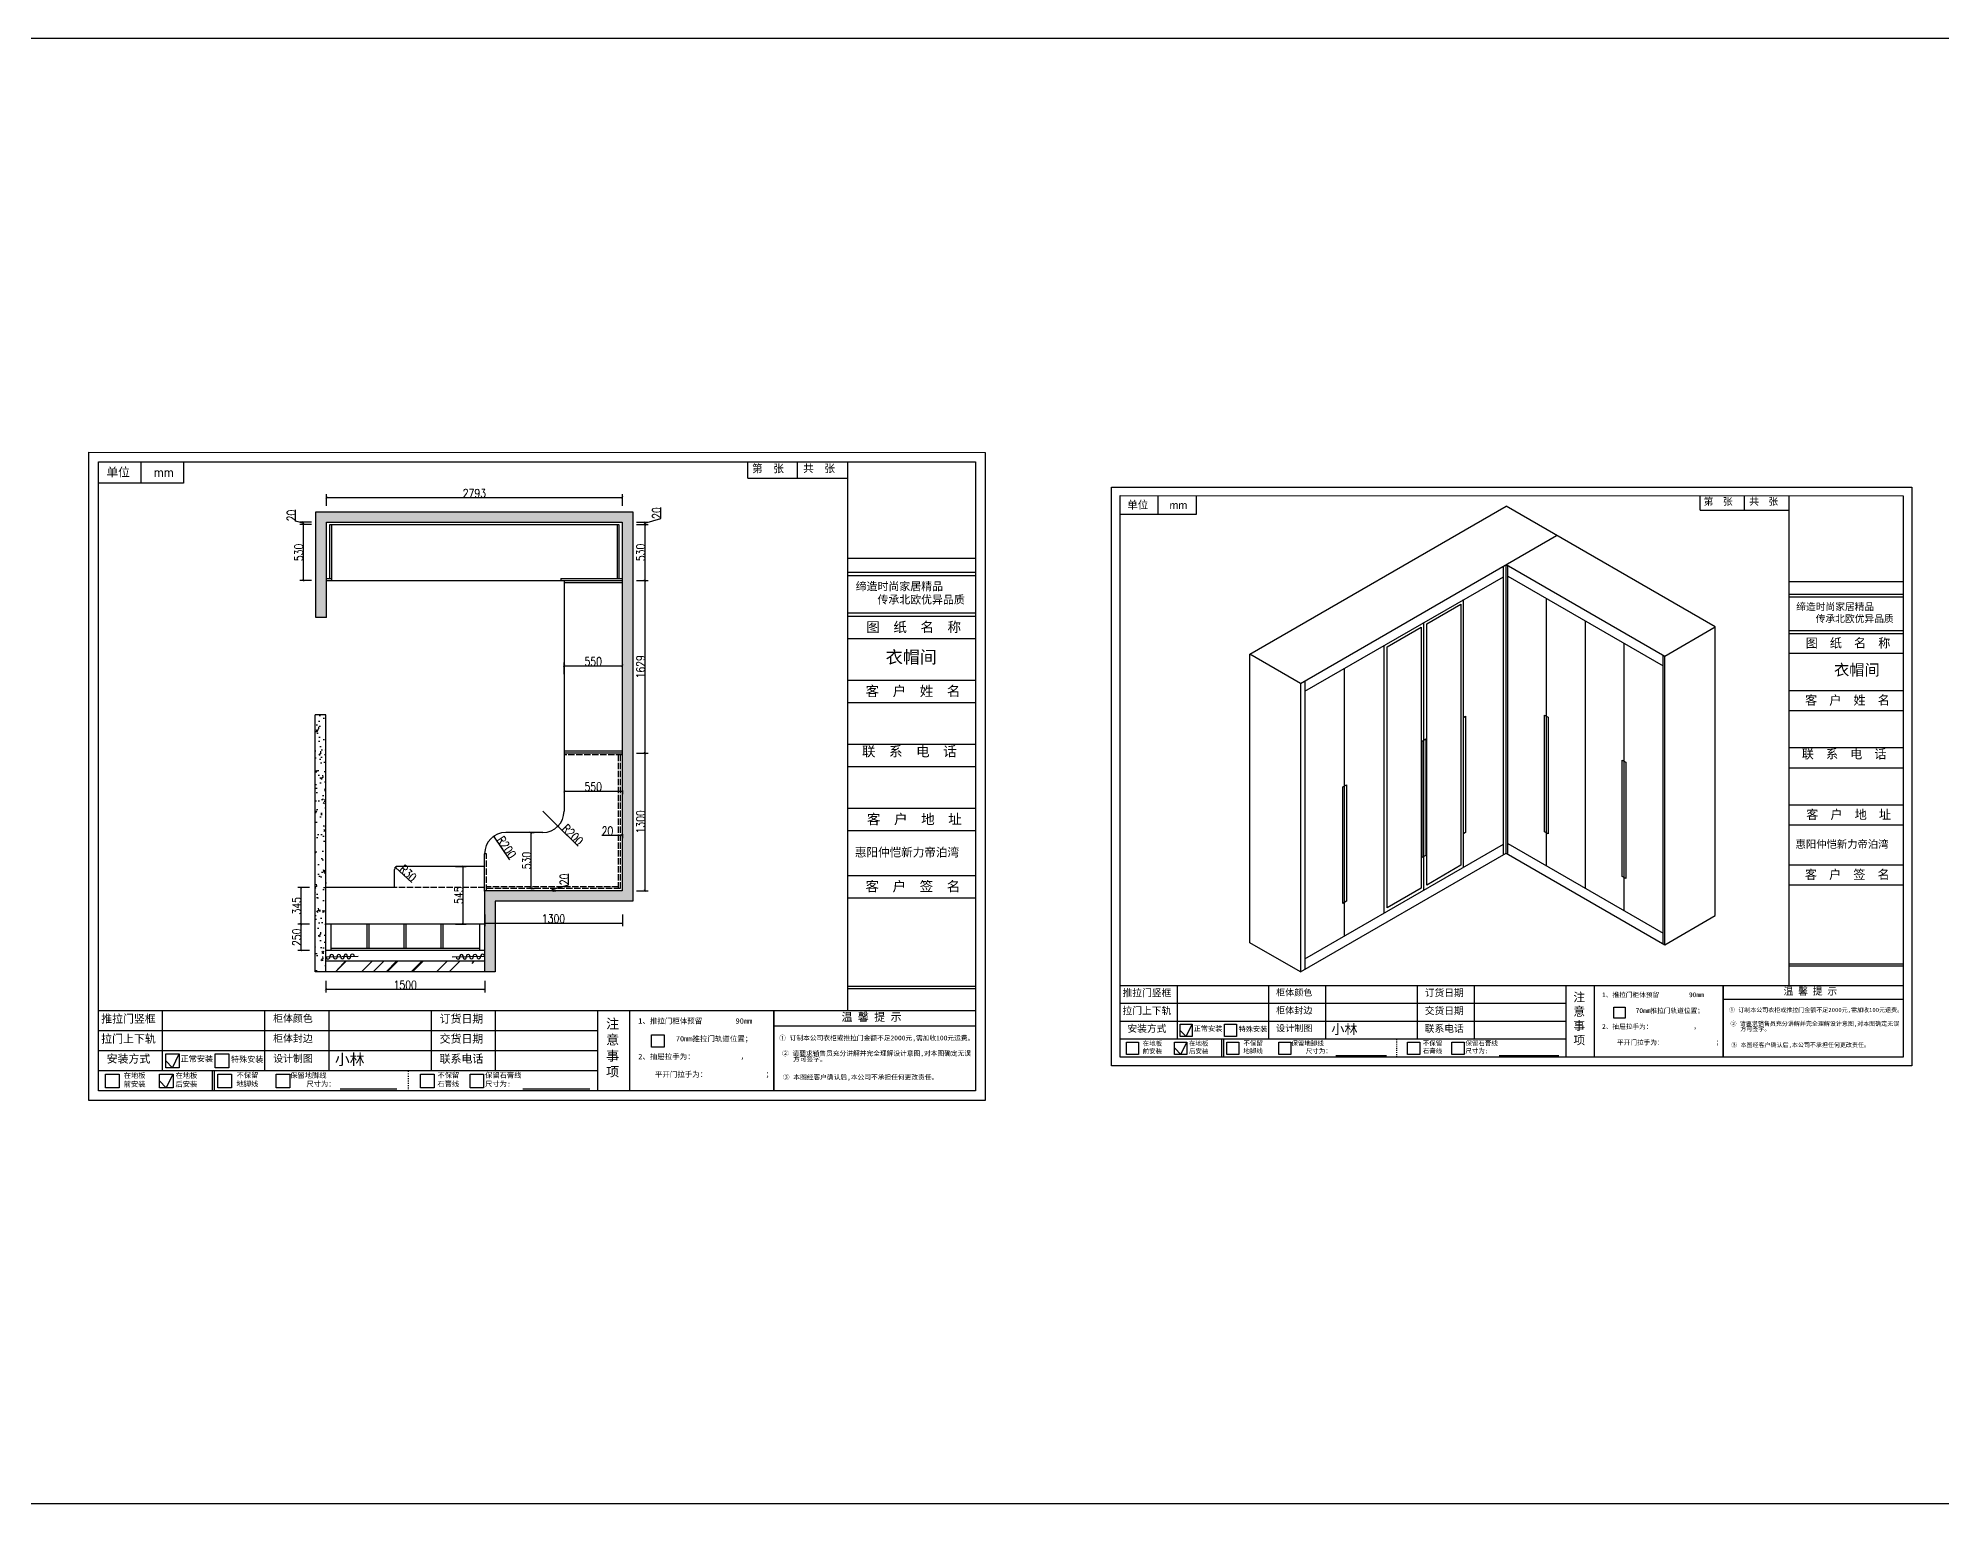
# Model space of a CAD drawing. Header units: millimetres. Extents: x 3255186 to 3429179, y -984851 to -941485.
# Drawn here: x 3310363 to 3328340, y -984851 to -971010 of the extents above; entities that cross this region are included whole.
import ezdxf

# ---------------------------------------------------------------- set-up
doc = ezdxf.new("R2010")
doc.units = ezdxf.units.MM
doc.header["$PDMODE"] = 35
doc.linetypes.add('ACAD_ISO02W100', pattern=[15, 12, -3])
doc.linetypes.add('ACAD_ISO03W100', pattern=[30, 12, -18])
doc.layers.add('jiaju', color=4, linetype='Continuous')
doc.layers.add('家私', color=5, linetype='Continuous')
doc.layers.add('块', color=7, linetype='Continuous', lineweight=30)
doc.styles.add('DIM_FONT', font='SIMPLEX.shx', dxfattribs={"width": 0.8})
doc.styles.add('ROMANS', font='romans')
doc.styles.get("Standard").update_dxf_attribs({"font": 'acaderef.shx', "bigfont": 'bigfont.shx'})
doc.styles.add('新宋体', font='', dxfattribs={"height": 80})
doc.styles.add('标注用字体', font='', dxfattribs={"height": 70})
doc.styles.get('新宋体').set_extended_font_data('NSimSun')
doc.styles.get('标注用字体').set_extended_font_data('FangSong_GB2312')
doc.dimstyles.new('ISO-25', dxfattribs={"dimtxt": 80, "dimasz": 20, "dimexe": 30, "dimexo": 80, "dimtad": 1, "dimdec": 0, "dimtxsty": 'DIM_FONT', "dimblk": 'ARCHTICK', "dimcen": 2.5, "dimadec": 0, "dimazin": 0, "dimtfac": 1, "dimtdec": 0, "dimtmove": 1, "dimatfit": 3, "dimfxl": 80, "dimfxlon": 1, "dimarcsym": 0})
pattern_1 = [(95, (50589.37, -63711.18), (140.0946503, 117.5533794), [19.05, -209.55]), (40, (50589.37, -63711.18), (-160.017889, 110.177007), [15.24, -167.64]), (145.451, (50601.04, -63701.38), (-19.922158, 227.730237), [16.19, -178.09]), (91.1842, (50553.45, -63675.26), (221.410243, 161.953413), [28.575, -314.325]), (141.6356, (50571.9, -63661.76), (-7.086144, 342.826432), [24.285, -267.135]), (36.184, (50553.45, -63675.26), (-7.085572, 342.826385), [22.86, -251.46]), (66, (50580.39, -63666.28), (179.520551, 34.895268), [19.05, -209.55]), (11, (50580.39, -63666.28), (-86.539927, 173.941193), [15.24, -167.64]), (116.4514, (50595.35, -63663.37), (92.98004, 208.836456), [16.19, -178.09]), (82.5, (50589.367, -63711.18), (-57.6054691, 61.9734137), [0, -165.608, 0, -170.18, 0, -168.275]), (52.5, (50589.37, -63711.18), (-23.5897273, 118.0870003), [0, -97.028, 0, -161.798, 0, -64.135]), (12.5, (50549.315, -63751.23), (99.927863, 91.8261956), [0, -63.5, 0, -198.12, 0, -262.89]), (2.5, (50531.35, -63769.19), (86.7639044, 122.722393), [0, -82.55, 0, -131.572, 0, -186.69])]

# ---------------------------------------------------------------- blocks, each defined once
blk = doc.blocks.new('_ArchTick')
at = {"color": 0, "linetype": 'ByBlock', "const_width": 0.15}
blk.add_lwpolyline([(-0.5, -0.5), (0.5, 0.5)], dxfattribs=at)
blk = doc.blocks.new('*D510')
at = {"color": 0, "lineweight": -2, "ltscale": 5}
for p, q in [((3312794, -975571), (3312794, -975466)), ((3312865, -975592), (3312794, -975571)), ((3312945, -975582), (3312835, -975582)), ((3312865, -975582), (3312865, -975602)), ((3312945, -975602), (3312835, -975602))]:
    blk.add_line(p, q, dxfattribs=at)
at = {"layer": 'Defpoints', "color": 0, "ltscale": 5}
for p in [(3313087, -975582), (3312865, -975602), (3313119, -975602)]:
    blk.add_point(p, dxfattribs=at)
at = {"color": 0, "lineweight": -2, "ltscale": 5, "xscale": 20, "yscale": 20, "zscale": 20}
for p, rotation in [((3312865, -975582), 90), ((3312865, -975602), 270)]:
    blk.add_blockref('_ArchTick', p, dxfattribs=dict(at, rotation=rotation))
at = {"color": 0, "ltscale": 5, "insert": (3312753, -975519), "char_height": 80, "attachment_point": 5, "rotation": 90, "style": 'DIM_FONT'}
blk.add_mtext('20', dxfattribs=at)
blk = doc.blocks.new('*D511')
at = {"color": 0, "lineweight": -2, "ltscale": 5}
for p, q in [((3312945, -975602), (3312835, -975602)), ((3312865, -975602), (3312865, -976132)), ((3312945, -976132), (3312835, -976132))]:
    blk.add_line(p, q, dxfattribs=at)
at = {"layer": 'Defpoints', "color": 0, "ltscale": 5}
for p in [(3313119, -975602), (3312865, -976132), (3313137, -976132)]:
    blk.add_point(p, dxfattribs=at)
at = {"color": 0, "lineweight": -2, "ltscale": 5, "xscale": 20, "yscale": 20, "zscale": 20}
for p, rotation in [((3312865, -975602), 90), ((3312865, -976132), 270)]:
    blk.add_blockref('_ArchTick', p, dxfattribs=dict(at, rotation=rotation))
at = {"color": 0, "ltscale": 5, "insert": (3312824, -975867), "char_height": 80, "attachment_point": 5, "rotation": 90, "style": 'DIM_FONT'}
blk.add_mtext('530', dxfattribs=at)
blk = doc.blocks.new('*D512')
at = {"color": 0, "lineweight": -2, "ltscale": 5}
for p, q in [((3313087, -975428), (3313087, -975318)), ((3313087, -975348), (3315880, -975348)), ((3315880, -975428), (3315880, -975318))]:
    blk.add_line(p, q, dxfattribs=at)
at = {"layer": 'Defpoints', "color": 0, "ltscale": 5}
for p in [(3315880, -975348), (3313087, -975582), (3315880, -975582)]:
    blk.add_point(p, dxfattribs=at)
at = {"color": 0, "lineweight": -2, "ltscale": 5, "xscale": 20, "yscale": 20, "zscale": 20, "rotation": 180}
blk.add_blockref('_ArchTick', (3313087, -975348), dxfattribs=at)
at = {"color": 0, "lineweight": -2, "ltscale": 5, "xscale": 20, "yscale": 20, "zscale": 20}
blk.add_blockref('_ArchTick', (3315880, -975348), dxfattribs=at)
at = {"color": 0, "ltscale": 5, "insert": (3314483, -975308), "char_height": 80, "attachment_point": 5, "style": 'DIM_FONT'}
blk.add_mtext('2793', dxfattribs=at)
blk = doc.blocks.new('*D513')
at = {"color": 0, "lineweight": -2, "ltscale": 5}
for p, q in [((3316013, -975582), (3316123, -975582)), ((3316093, -975592), (3316244, -975547)), ((3316093, -975582), (3316093, -975602)), ((3316244, -975547), (3316244, -975442)), ((3316013, -975602), (3316123, -975602))]:
    blk.add_line(p, q, dxfattribs=at)
at = {"layer": 'Defpoints', "color": 0, "ltscale": 5}
for p in [(3315880, -975582), (3315848, -975602), (3316093, -975602)]:
    blk.add_point(p, dxfattribs=at)
at = {"color": 0, "lineweight": -2, "ltscale": 5, "xscale": 20, "yscale": 20, "zscale": 20}
for p, rotation in [((3316093, -975582), 90), ((3316093, -975602), 270)]:
    blk.add_blockref('_ArchTick', p, dxfattribs=dict(at, rotation=rotation))
at = {"color": 0, "ltscale": 5, "insert": (3316203, -975495), "char_height": 80, "attachment_point": 5, "rotation": 90, "style": 'DIM_FONT'}
blk.add_mtext('20', dxfattribs=at)
blk = doc.blocks.new('*D514')
at = {"color": 0, "lineweight": -2, "ltscale": 5}
for p, q in [((3316013, -975602), (3316123, -975602)), ((3316093, -975602), (3316093, -976132)), ((3316013, -976132), (3316123, -976132))]:
    blk.add_line(p, q, dxfattribs=at)
at = {"layer": 'Defpoints', "color": 0, "ltscale": 5}
for p in [(3315848, -975602), (3315880, -976132), (3316093, -976132)]:
    blk.add_point(p, dxfattribs=at)
at = {"color": 0, "lineweight": -2, "ltscale": 5, "xscale": 20, "yscale": 20, "zscale": 20}
for p, rotation in [((3316093, -975602), 90), ((3316093, -976132), 270)]:
    blk.add_blockref('_ArchTick', p, dxfattribs=dict(at, rotation=rotation))
at = {"color": 0, "ltscale": 5, "insert": (3316052, -975867), "char_height": 80, "attachment_point": 5, "rotation": 90, "style": 'DIM_FONT'}
blk.add_mtext('530', dxfattribs=at)
blk = doc.blocks.new('*D515')
at = {"color": 0, "lineweight": -2, "ltscale": 5}
for p, q in [((3316013, -976132), (3316123, -976132)), ((3316093, -976132), (3316093, -977761)), ((3316013, -977761), (3316123, -977761))]:
    blk.add_line(p, q, dxfattribs=at)
at = {"layer": 'Defpoints', "color": 0, "ltscale": 5}
for p in [(3315880, -976132), (3315880, -977761), (3316093, -977761)]:
    blk.add_point(p, dxfattribs=at)
at = {"color": 0, "lineweight": -2, "ltscale": 5, "xscale": 20, "yscale": 20, "zscale": 20}
for p, rotation in [((3316093, -976132), 90), ((3316093, -977761), 270)]:
    blk.add_blockref('_ArchTick', p, dxfattribs=dict(at, rotation=rotation))
at = {"color": 0, "ltscale": 5, "insert": (3316052, -976947), "char_height": 80, "attachment_point": 5, "rotation": 90, "style": 'DIM_FONT'}
blk.add_mtext('1629', dxfattribs=at)
blk = doc.blocks.new('*D516')
at = {"color": 0, "lineweight": -2, "ltscale": 5}
for p, q in [((3316013, -977761), (3316123, -977761)), ((3316093, -977761), (3316093, -979061)), ((3316013, -979061), (3316123, -979061))]:
    blk.add_line(p, q, dxfattribs=at)
at = {"layer": 'Defpoints', "color": 0, "ltscale": 5}
for p in [(3315880, -977761), (3315880, -979061), (3316093, -979061)]:
    blk.add_point(p, dxfattribs=at)
at = {"color": 0, "lineweight": -2, "ltscale": 5, "xscale": 20, "yscale": 20, "zscale": 20}
for p, rotation in [((3316093, -977761), 90), ((3316093, -979061), 270)]:
    blk.add_blockref('_ArchTick', p, dxfattribs=dict(at, rotation=rotation))
at = {"color": 0, "ltscale": 5, "insert": (3316052, -978411), "char_height": 80, "attachment_point": 5, "rotation": 90, "style": 'DIM_FONT'}
blk.add_mtext('1300', dxfattribs=at)
blk = doc.blocks.new('*D517')
at = {"color": 0, "lineweight": -2, "ltscale": 5}
for p in [(3315130, -978311), (3315464, -978641)]:
    blk.add_line(p, (3315272, -978452), dxfattribs=at)
at = {"layer": 'Defpoints', "color": 0, "ltscale": 5}
for p in [(3315130, -978311), (3315272, -978452)]:
    blk.add_point(p, dxfattribs=at)
at = {"color": 0, "lineweight": -2, "ltscale": 5, "xscale": 20, "yscale": 20, "zscale": 20, "rotation": 135.3667224099959}
blk.add_blockref('_ArchTick', (3315272, -978452), dxfattribs=at)
at = {"color": 0, "ltscale": 5, "insert": (3315411, -978532), "char_height": 80, "attachment_point": 5, "rotation": 315.3667, "style": 'DIM_FONT'}
blk.add_mtext('R200', dxfattribs=at)
blk = doc.blocks.new('*D518')
at = {"color": 0, "lineweight": -2, "ltscale": 5}
blk.add_line((3314819, -978769), (3314666, -978547), dxfattribs=at)
at = {"layer": 'Defpoints', "color": 0, "ltscale": 5}
for p in [(3314666, -978547), (3314780, -978711)]:
    blk.add_point(p, dxfattribs=at)
at = {"color": 0, "lineweight": -2, "ltscale": 5, "xscale": 20, "yscale": 20, "zscale": 20, "rotation": 124.6826262678795}
blk.add_blockref('_ArchTick', (3314666, -978547), dxfattribs=at)
at = {"color": 0, "ltscale": 5, "insert": (3314787, -978651), "char_height": 80, "attachment_point": 5, "rotation": 304.6826, "style": 'DIM_FONT'}
blk.add_mtext('R200', dxfattribs=at)
blk = doc.blocks.new('*D519')
at = {"color": 0, "lineweight": -2, "ltscale": 5}
for p, q in [((3315330, -977017), (3315330, -976907)), ((3315330, -976937), (3315880, -976937)), ((3315880, -977017), (3315880, -976907))]:
    blk.add_line(p, q, dxfattribs=at)
at = {"layer": 'Defpoints', "color": 0, "ltscale": 5}
for p in [(3315880, -976937), (3315330, -977743), (3315880, -977743)]:
    blk.add_point(p, dxfattribs=at)
at = {"color": 0, "lineweight": -2, "ltscale": 5, "xscale": 20, "yscale": 20, "zscale": 20, "rotation": 180}
blk.add_blockref('_ArchTick', (3315330, -976937), dxfattribs=at)
at = {"color": 0, "lineweight": -2, "ltscale": 5, "xscale": 20, "yscale": 20, "zscale": 20}
blk.add_blockref('_ArchTick', (3315880, -976937), dxfattribs=at)
at = {"color": 0, "ltscale": 5, "insert": (3315605, -976897), "char_height": 80, "attachment_point": 5, "style": 'DIM_FONT'}
blk.add_mtext('550', dxfattribs=at)
blk = doc.blocks.new('*D520')
at = {"color": 0, "lineweight": -2, "ltscale": 5}
for p, q in [((3315687, -978536), (3315860, -978536)), ((3315860, -978536), (3315860, -978566)), ((3315880, -978536), (3315860, -978536)), ((3315880, -978536), (3315880, -978566))]:
    blk.add_line(p, q, dxfattribs=at)
at = {"layer": 'Defpoints', "color": 0, "ltscale": 5}
for p in [(3315860, -978497), (3315860, -978536), (3315880, -978489)]:
    blk.add_point(p, dxfattribs=at)
at = {"color": 0, "lineweight": -2, "ltscale": 5, "xscale": 20, "yscale": 20, "zscale": 20, "rotation": 180}
blk.add_blockref('_ArchTick', (3315860, -978536), dxfattribs=at)
at = {"color": 0, "lineweight": -2, "ltscale": 5, "xscale": 20, "yscale": 20, "zscale": 20}
blk.add_blockref('_ArchTick', (3315880, -978536), dxfattribs=at)
at = {"color": 0, "ltscale": 5, "insert": (3315739, -978496), "char_height": 80, "attachment_point": 5, "style": 'DIM_FONT'}
blk.add_mtext('20', dxfattribs=at)
blk = doc.blocks.new('*D521')
at = {"color": 0, "lineweight": -2, "ltscale": 5}
for p, q in [((3315221, -979051), (3315372, -979006)), ((3315372, -979006), (3315372, -978901)), ((3315221, -979041), (3315251, -979041)), ((3315221, -979061), (3315221, -979041)), ((3315221, -979061), (3315251, -979061))]:
    blk.add_line(p, q, dxfattribs=at)
at = {"layer": 'Defpoints', "color": 0, "ltscale": 5}
for p in [(3315204, -979041), (3315204, -979061), (3315221, -979041)]:
    blk.add_point(p, dxfattribs=at)
at = {"color": 0, "lineweight": -2, "ltscale": 5, "xscale": 20, "yscale": 20, "zscale": 20}
for p, rotation in [((3315221, -979041), 90), ((3315221, -979061), 270)]:
    blk.add_blockref('_ArchTick', p, dxfattribs=dict(at, rotation=rotation))
at = {"color": 0, "ltscale": 5, "insert": (3315331, -978954), "char_height": 80, "attachment_point": 5, "rotation": 90, "style": 'DIM_FONT'}
blk.add_mtext('20', dxfattribs=at)
blk = doc.blocks.new('*D522')
at = {"color": 0, "lineweight": -2, "ltscale": 5}
for p, q in [((3313080, -979911), (3313080, -980021)), ((3313080, -979991), (3314580, -979991)), ((3314580, -979911), (3314580, -980021))]:
    blk.add_line(p, q, dxfattribs=at)
at = {"layer": 'Defpoints', "color": 0, "ltscale": 5}
for p in [(3313080, -979626), (3314580, -979626), (3314580, -979991)]:
    blk.add_point(p, dxfattribs=at)
at = {"color": 0, "lineweight": -2, "ltscale": 5, "xscale": 20, "yscale": 20, "zscale": 20, "rotation": 180}
blk.add_blockref('_ArchTick', (3313080, -979991), dxfattribs=at)
at = {"color": 0, "lineweight": -2, "ltscale": 5, "xscale": 20, "yscale": 20, "zscale": 20}
blk.add_blockref('_ArchTick', (3314580, -979991), dxfattribs=at)
at = {"color": 0, "ltscale": 5, "insert": (3313830, -979951), "char_height": 80, "attachment_point": 5, "style": 'DIM_FONT'}
blk.add_mtext('1500', dxfattribs=at)
blk = doc.blocks.new('*D523')
at = {"color": 0, "lineweight": -2, "ltscale": 5}
for p, q in [((3312925, -979376), (3312815, -979376)), ((3312845, -979376), (3312845, -979626)), ((3312925, -979626), (3312815, -979626))]:
    blk.add_line(p, q, dxfattribs=at)
at = {"layer": 'Defpoints', "color": 0, "ltscale": 5}
for p in [(3313080, -979376), (3312845, -979626), (3313080, -979626)]:
    blk.add_point(p, dxfattribs=at)
at = {"color": 0, "lineweight": -2, "ltscale": 5, "xscale": 20, "yscale": 20, "zscale": 20}
for p, rotation in [((3312845, -979376), 90), ((3312845, -979626), 270)]:
    blk.add_blockref('_ArchTick', p, dxfattribs=dict(at, rotation=rotation))
at = {"color": 0, "ltscale": 5, "insert": (3312804, -979501), "char_height": 80, "attachment_point": 5, "rotation": 90, "style": 'DIM_FONT'}
blk.add_mtext('250', dxfattribs=at)
blk = doc.blocks.new('*D524')
at = {"color": 0, "lineweight": -2, "ltscale": 5}
for p, q in [((3312925, -979031), (3312815, -979031)), ((3312845, -979031), (3312845, -979376)), ((3312925, -979376), (3312815, -979376))]:
    blk.add_line(p, q, dxfattribs=at)
at = {"layer": 'Defpoints', "color": 0, "ltscale": 5}
for p in [(3313080, -979031), (3312845, -979376), (3313080, -979376)]:
    blk.add_point(p, dxfattribs=at)
at = {"color": 0, "lineweight": -2, "ltscale": 5, "xscale": 20, "yscale": 20, "zscale": 20}
for p, rotation in [((3312845, -979031), 90), ((3312845, -979376), 270)]:
    blk.add_blockref('_ArchTick', p, dxfattribs=dict(at, rotation=rotation))
at = {"color": 0, "ltscale": 5, "insert": (3312804, -979204), "char_height": 80, "attachment_point": 5, "rotation": 90, "style": 'DIM_FONT'}
blk.add_mtext('345', dxfattribs=at)
blk = doc.blocks.new('*D525')
at = {"color": 0, "lineweight": -2, "ltscale": 5}
blk.add_line((3313891, -978983), (3313738, -978841), dxfattribs=at)
at = {"layer": 'Defpoints', "color": 0, "ltscale": 5}
for p in [(3313738, -978841), (3313760, -978861)]:
    blk.add_point(p, dxfattribs=at)
at = {"color": 0, "lineweight": -2, "ltscale": 5, "xscale": 20, "yscale": 20, "zscale": 20, "rotation": 137.1139823508911}
blk.add_blockref('_ArchTick', (3313738, -978841), dxfattribs=at)
at = {"color": 0, "ltscale": 5, "insert": (3313856, -978896), "char_height": 80, "attachment_point": 5, "rotation": 317.114, "style": 'DIM_FONT'}
blk.add_mtext('R30', dxfattribs=at)
blk = doc.blocks.new('CL')
at = {"layer": 'jiaju'}
blk.add_line((0, 0), (0, 1092), dxfattribs=at)
blk.add_lwpolyline([(0, 1092, 0, 20, 0), (0, 994, 20, 20, 0)], format="xyseb", dxfattribs=at)
for centre, radius, start, end in [((-13, 896), 62.3, 78.22773, 281.77227), ((-18, 673), 56.5, 70.93461, 289.06539), ((18, 780), 57.3, 252.02003, 107.97997), ((-16, 443), 58.9, 74.14693, 285.85307), ((-13, 199), 62.3, 78.22773, 281.77227), ((14, 559), 61.4, 257.22892, 102.77108), ((11, 323), 64.1, 260.1838, 99.8162), ((6, 69), 68.8, 264.83759, 95.16241)]:
    blk.add_arc(centre, radius, start, end, dxfattribs=at)
blk = doc.blocks.new('A$C3B30262C')
blk.add_blockref('CL', (71, 0))
blk = doc.blocks.new('c-002')
at = {"layer": 'jiaju', "linetype": 'Continuous', "rotation": 270}
blk.add_blockref('A$C3B30262C', (-14, -94), dxfattribs=at)
blk = doc.blocks.new('*D526')
at = {"color": 0, "lineweight": -2, "ltscale": 5}
for p, q in [((3314305, -978831), (3314405, -978831)), ((3314375, -978831), (3314375, -979376)), ((3314305, -979376), (3314405, -979376))]:
    blk.add_line(p, q, dxfattribs=at)
at = {"layer": 'Defpoints', "color": 0, "ltscale": 5}
for p in [(3314225, -978831), (3314225, -979376), (3314375, -979376)]:
    blk.add_point(p, dxfattribs=at)
at = {"color": 0, "lineweight": -2, "ltscale": 5, "xscale": 20, "yscale": 20, "zscale": 20}
for p, rotation in [((3314375, -978831), 90), ((3314375, -979376), 270)]:
    blk.add_blockref('_ArchTick', p, dxfattribs=dict(at, rotation=rotation))
at = {"color": 0, "ltscale": 5, "insert": (3314335, -979104), "char_height": 80, "attachment_point": 5, "rotation": 90, "style": 'DIM_FONT'}
blk.add_mtext('545', dxfattribs=at)
blk = doc.blocks.new('*D527')
at = {"color": 0, "lineweight": -2, "ltscale": 5}
for p, q in [((3315016, -978511), (3315046, -978511)), ((3315016, -978511), (3315016, -979041)), ((3315016, -979041), (3315046, -979041))]:
    blk.add_line(p, q, dxfattribs=at)
at = {"layer": 'Defpoints', "color": 0, "ltscale": 5}
for p in [(3314981, -978511), (3314981, -979041), (3315016, -979041)]:
    blk.add_point(p, dxfattribs=at)
at = {"color": 0, "lineweight": -2, "ltscale": 5, "xscale": 20, "yscale": 20, "zscale": 20}
for p, rotation in [((3315016, -978511), 90), ((3315016, -979041), 270)]:
    blk.add_blockref('_ArchTick', p, dxfattribs=dict(at, rotation=rotation))
at = {"color": 0, "ltscale": 5, "insert": (3314976, -978776), "char_height": 80, "attachment_point": 5, "rotation": 90, "style": 'DIM_FONT'}
blk.add_mtext('530', dxfattribs=at)
blk = doc.blocks.new('*D528')
at = {"color": 0, "lineweight": -2, "ltscale": 5}
for p, q in [((3315330, -978121), (3315330, -978151)), ((3315330, -978121), (3315880, -978121)), ((3315880, -978121), (3315880, -978151))]:
    blk.add_line(p, q, dxfattribs=at)
at = {"layer": 'Defpoints', "color": 0, "ltscale": 5}
for p in [(3315330, -978067), (3315880, -978067), (3315880, -978121)]:
    blk.add_point(p, dxfattribs=at)
at = {"color": 0, "lineweight": -2, "ltscale": 5, "xscale": 20, "yscale": 20, "zscale": 20, "rotation": 180}
blk.add_blockref('_ArchTick', (3315330, -978121), dxfattribs=at)
at = {"color": 0, "lineweight": -2, "ltscale": 5, "xscale": 20, "yscale": 20, "zscale": 20}
blk.add_blockref('_ArchTick', (3315880, -978121), dxfattribs=at)
at = {"color": 0, "ltscale": 5, "insert": (3315605, -978080), "char_height": 80, "attachment_point": 5, "style": 'DIM_FONT'}
blk.add_mtext('550', dxfattribs=at)
blk = doc.blocks.new('*D529')
at = {"color": 0, "lineweight": -2, "ltscale": 5}
for p, q in [((3314580, -979286), (3314580, -979396)), ((3314580, -979366), (3315880, -979366)), ((3315880, -979286), (3315880, -979396))]:
    blk.add_line(p, q, dxfattribs=at)
at = {"layer": 'Defpoints', "color": 0, "ltscale": 5}
for p in [(3314580, -979067), (3315880, -979061), (3315880, -979366)]:
    blk.add_point(p, dxfattribs=at)
at = {"color": 0, "lineweight": -2, "ltscale": 5, "xscale": 20, "yscale": 20, "zscale": 20, "rotation": 180}
blk.add_blockref('_ArchTick', (3314580, -979366), dxfattribs=at)
at = {"color": 0, "lineweight": -2, "ltscale": 5, "xscale": 20, "yscale": 20, "zscale": 20}
blk.add_blockref('_ArchTick', (3315880, -979366), dxfattribs=at)
at = {"color": 0, "ltscale": 5, "insert": (3315230, -979325), "char_height": 80, "attachment_point": 5, "style": 'DIM_FONT'}
blk.add_mtext('1300', dxfattribs=at)
blk = doc.blocks.new('*D882')
at = {"color": 0, "lineweight": -2, "ltscale": 5}
for p, q in [((3374292, -976336), (3374322, -976336)), ((3374292, -976336), (3374292, -976936)), ((3374212, -976936), (3374322, -976936))]:
    blk.add_line(p, q, dxfattribs=at)
at = {"layer": 'Defpoints', "color": 0, "ltscale": 5}
for p in [(3374263, -976336), (3292530, -976936), (3374292, -976936)]:
    blk.add_point(p, dxfattribs=at)
at = {"color": 0, "lineweight": -2, "ltscale": 5, "xscale": 20, "yscale": 20, "zscale": 20}
for p, rotation in [((3374292, -976336), 90), ((3374292, -976936), 270)]:
    blk.add_blockref('_ArchTick', p, dxfattribs=dict(at, rotation=rotation))
at = {"color": 0, "ltscale": 5, "insert": (3374251, -976636), "char_height": 80, "attachment_point": 5, "rotation": 90, "style": 'DIM_FONT'}
blk.add_mtext('600', dxfattribs=at)
blk = doc.blocks.new('M')
for p, q in [((7224, 24106), (7224, 32333)), ((7224, 32333), (18599, 32332)), ((7346, 24228), (7345, 32211)), ((7345, 32211), (18477, 32210)), ((7886, 31941), (7886, 32211)), ((8426, 32211), (8426, 31941)), ((15589, 32004), (15589, 32211)), ((16220, 32004), (16220, 32211)), ((16852, 32210), (16852, 25243)), ((18477, 32210), (18477, 24228)), ((18599, 32332), (18599, 24106)), ((8426, 31941), (7345, 31941)), ((15589, 32004), (16852, 32004)), ((16852, 30991), (18477, 30991)), ((16852, 30810), (18477, 30810)), ((16852, 30770), (18477, 30770)), ((16852, 30294), (18477, 30294)), ((16852, 30253), (18477, 30253)), ((16852, 29969), (18477, 29969)), ((16852, 29440), (18477, 29440)), ((16852, 29156), (18477, 29156)), ((16852, 28628), (18477, 28628)), ((16852, 28343), (18477, 28343)), ((16852, 27815), (18477, 27815)), ((16852, 27531), (18477, 27531)), ((16852, 26962), (18477, 26962)), ((16852, 26677), (18477, 26677)), ((16852, 25557), (18477, 25557)), ((16852, 25527), (18477, 25527)), ((18477, 25243), (7346, 25243)), ((8159, 24482), (8159, 25243)), ((9459, 24482), (9459, 25243)), ((10272, 24482), (10272, 25243)), ((11572, 24482), (11572, 25243)), ((12385, 24482), (12385, 25243)), ((13685, 24228), (13685, 25243)), ((14091, 24228), (14091, 25243)), ((15913, 25243), (15913, 24232)), ((15916, 25243), (15916, 24232)), ((13685, 24989), (7346, 24989)), ((18477, 25050), (15913, 25050)), ((13685, 24736), (7346, 24736)), ((13685, 24482), (7346, 24482)), ((8792, 24228), (8792, 24482)), ((8819, 24228), (8819, 24482)), ((18477, 24228), (7346, 24228)), ((10414, 24254), (11133, 24254)), ((12734, 24254), (13581, 24254)), ((18599, 24106), (7224, 24106))]:
    blk.add_line(p, q)
at = {"color": 0, "ltscale": 5}
for p, q in [((8286, 24520), (8372, 24696)), ((8199, 24608), (8286, 24520)), ((8207, 24266), (8294, 24442)), ((8121, 24354), (8207, 24266))]:
    blk.add_line(p, q, dxfattribs=at)
at = {"linetype": 'ACAD_ISO03W100'}
blk.add_line((11279, 24228), (11279, 24482), dxfattribs=at)
at = {"lineweight": 25}
for points in [[(7434, 24442), (7607, 24442), (7607, 24266), (7434, 24266)], [(8120, 24442), (8293, 24442), (8293, 24266), (8120, 24266)], [(8861, 24442), (9034, 24442), (9034, 24266), (8861, 24266)], [(9601, 24442), (9774, 24442), (9774, 24266), (9601, 24266)], [(11433, 24442), (11606, 24442), (11606, 24266), (11433, 24266)], [(12062, 24442), (12235, 24442), (12235, 24266), (12062, 24266)]]:
    blk.add_lwpolyline(points, close=True, dxfattribs=at)
at = {"layer": '块'}
blk.add_lwpolyline([(14364, 24939), (14524, 24939), (14524, 24783), (14364, 24783)], close=True, dxfattribs=at)
at = {"layer": '块', "lineweight": 25}
for points in [[(8199, 24696), (8372, 24696), (8372, 24520), (8199, 24520)], [(8828, 24696), (9001, 24696), (9001, 24520), (8828, 24520)]]:
    blk.add_lwpolyline(points, close=True, dxfattribs=at)
at = {"char_height": 109.1, "attachment_point": 5}
for s, insert in [('{\\fSimSun|b0|i0|c134|p54;单位}', (7596, 32074)), ('{\\fArial|b0|i0|c0|p32;mm}', (8174, 32074))]:
    blk.add_mtext(s, dxfattribs=dict(at, insert=insert))
at = {"attachment_point": 1}
for s, insert, char_height, width in [('{\\fSimSun|b0|i0|c134|p54;第  张}', (15641, 32177), 99.06, 2286.9), ('{\\fSimSun|b0|i0|c134|p54;共  张}', (16289, 32178), 99.06, 2286.9), ('{\\fSimSun|b0|i0|c134|p2;缔造时尚家居精品\\P    传承北欧优异品质}', (16957, 30683), 101.58, 1676.49), ('{\\fSimSun|b0|i0|c134|p54;推拉门竖框}', (7380, 25194), 101.58, 748), ('{\\fSimSun|b0|i0|c134|p54;订货日期}', (11676, 25194), 101.58, 567.91), ('{\\fSimHei|b0|i0|c134|p2;注意事项}', (13789, 25141), 121.9, 119.08), ('{\\fSimSun|b0|i0|c134|p54;温 馨 提 示}', (16777, 25217), 101.58, 2345.16), ('{\\fSimSun|b0|i0|c134|p54;拉门上下轨}', (7380, 24940), 101.58, 748), ('{\\fSimSun|b0|i0|c134|p54;交货日期}', (11676, 24940), 101.58, 567.91), ('{\\fSimSun|b0|i0|c134|p54;安装方式}', (7450, 24686), 101.58, 567.91), ('{\\fSimSun|b0|i0|c134|p54;正常安装}', (8390, 24672), 73.14, 538.56), ('{\\fSimSun|b0|i0|c134|p54;特殊安装}', (9029, 24665), 73.14, 538.56), ('{\\fSimSun|b0|i0|c134|p54;联系电话}', (11676, 24686), 101.58, 567.91), ('{\\fSimSun|b0|i0|c134|p54;在地板\\P前安装}', (7666, 24456), 65.83, 645.46), ('{\\fSimSun|b0|i0|c134|p54;在地板\\P后安装}', (8324, 24456), 65.83, 645.46), ('{\\fSimSun|b0|i0|c134|p54;不保留\\P地脚线}', (9098, 24460), 65.83, 645.46), ('{\\fSimSun|b0|i0|c134|p54;保留地脚线\\P    尺寸为：}', (9780, 24458), 65.83, 801.54), ('{\\fSimSun|b0|i0|c134|p54;不保留\\P\\fSimSun|b0|i0|c134|p2;石膏线}', (11648, 24460), 65.83, 645.46), ('{\\fSimSun|b0|i0|c134|p54;保留\\fSimSun|b0|i0|c134|p2;石膏线\\P尺寸为:}', (12254, 24460), 65.83, 645.46)]:
    blk.add_mtext(s, dxfattribs=dict(at, insert=insert, char_height=char_height, width=width))
for s, insert, char_height, width, style in [('图  纸  名  称', (17091, 30178), 126.2, 1414.86, '新宋体'), ('客  户  姓  名', (17083, 29365), 126.2, 1414.86, '新宋体'), ('联  系  电  话', (17036, 28600), 126.2, 1756.25, '新宋体'), ('客  户  地  址', (17100, 27740), 126.2, 1414.86, '新宋体'), ('客  户  签  名', (17081, 26887), 126.2, 1414.86, '新宋体'), ('柜体颜色  ', (9563, 25194), 92.1, 1815.91, '新宋体'), ('{\\fSimSun|b0|i0|c134|p2;1、推拉门柜体预留        90mm           \\P       \\P         70mm推拉门轨道位置；\\P\\P2、抽屉拉手为：\\L           \\l，\\P   \\P    平开门拉手为：\\L              \\l；\\P               }', (14197, 25149), 67.72, 4207.93, '标注用字体'), ('{\\fSimSun|b0|i0|c134|p54;柜体封边}', (9563, 24940), 92.1, 1815.91, '新宋体'), ('{\\fSimSun|b0|i0|c134|p54;设计制图}', (9563, 24686), 92.1, 1815.91, '新宋体')]:
    blk.add_mtext(s, dxfattribs=dict(at, insert=insert, char_height=char_height, width=width, style=style))
at = {"char_height": 101.55, "attachment_point": 1, "style": 'ROMANS'}
for s, insert in [('{\\fSimSun|b0|i0|c134|p2;\\H0.8x;     \\H0.75x;    ① 订制本公司衣柜或推拉门金额不足2000元,需加收100元运费。\\P        }', (15519, 24930)), ('{\\fSimSun|b0|i0|c134|p2;\\P\\H0.6x;        \u3000 ② 请要求销售员充分讲解并完全理解设计意图,对本图确定无误}', (15508, 24904)), ('{\\fSimSun|b0|i0|c134|p2;\\P\\H0.6x;\\P           方可签字。}', (15638, 24931)), ('{\\fSimSun|b0|i0|c134|p2;\\P\\H0.6x;           ③ 本图经客户确认后,本公司不承担任何更改责任。}', (15508, 24602))]:
    blk.add_mtext(s, dxfattribs=dict(at, insert=insert))

msp = doc.modelspace()

# ---------------------------------------------------------------- hatches: boundary and pattern name
at = {"ltscale": 5}
h = msp.add_hatch(dxfattribs=at)
h.set_pattern_fill('AR-CONC', color=252, angle=45, style=0)
h.set_pattern_definition(pattern_1)
h.paths.add_polyline_path([(3312986.6, -975482.3), (3312986.6, -976482.3), (3313086.6, -976482.3), (3313086.6, -975582.3), (3315879.6, -975582.3), (3315879.6, -979061.3), (3314579.6, -979061.3), (3314579.6, -979826.3), (3314679.6, -979826.3), (3314679.6, -979161.3), (3315979.6, -979161.3), (3315979.6, -975482.3)])
at = {"ltscale": 5, "extrusion": (0.707107, -0.408248, 0.57735)}
h = msp.add_hatch(dxfattribs=at)
h.set_pattern_fill('AR-RROOF', color=4, scale=12.248, style=0)
h.set_pattern_definition([(360, (-1224851.52, 1674611.4), (684.41824, 311.0992), [4666.488, -622.1984, 1555.496, -311.0992]), (360, (-1224437.75, 1674766.96), (-311.0992, 413.761936), [933.2976, -102.66274, 1866.5952, -233.3244]), (360, (-1224695.97, 1674875.84), (1617.71584, 208.436464), [2488.7936, -435.53888, 1244.3968, -311.0992])])
h.paths.add_polyline_path([(813890.8, -1939357.5), (814213.5, -1939680.2), (816348.3, -1937545.3), (816025.6, -1937222.6)])
h = msp.add_hatch(dxfattribs=at)
h.set_pattern_fill('AR-RROOF', color=4, scale=12.248, style=0)
h.set_pattern_definition([(360, (-1225226.18, 1674986.07), (684.41824, 311.0992), [4666.488, -622.1984, 1555.496, -311.0992]), (360, (-1224812.4, 1675141.6), (-311.0992, 413.761936), [933.2976, -102.66274, 1866.5952, -233.3244]), (360, (-1225070.63, 1675250.5), (1617.71584, 208.436464), [2488.7936, -435.53888, 1244.3968, -311.0992])])
h.paths.add_polyline_path([(813516.1, -1938982.8), (813838.8, -1939305.5), (815973.7, -1937170.7), (815651, -1936848)])
at = {"ltscale": 5}
h = msp.add_hatch(dxfattribs=at)
h.set_pattern_fill('AR-CONC', color=252, angle=45, style=0)
h.set_pattern_definition(pattern_1)
h.paths.add_polyline_path([(3313079.6, -977401.3), (3312979.6, -977401.3), (3312979.6, -979826.3), (3313079.6, -979826.3)])
h = msp.add_hatch(dxfattribs=at)
h.set_pattern_fill('AR-RROOF', color=4, scale=10, angle=45, style=0)
h.set_pattern_definition([(45, (50589.37, -63711.18), (215.526147, 574.736392), [3810, -508, 1270, -254]), (45, (50738.44, -63382.5), (-418.479935, 59.26969), [762, -83.82, 1524, -190.5]), (45, (50526.5, -63468.71), (813.6112046, 1054.282069), [2032, -355.6, 1016, -254])])
h.paths.add_polyline_path([(3314579.6, -979826.3), (3314579.6, -979726.3), (3313079.6, -979726.3), (3313079.6, -979826.3)])

# ---------------------------------------------------------------- linework, layer by layer
for p, q in [((3312986.6, -976482.3), (3312986.6, -975482.3)), ((3312986.6, -975482.3), (3315979.6, -975482.3)), ((3313086.6, -976482.3), (3313086.6, -975582.3)), ((3313086.6, -975582.3), (3315879.6, -975582.3)), ((3315879.6, -975582.3), (3315879.6, -979061.3)), ((3315979.6, -975482.3), (3315979.6, -979161.3)), ((3321805.6, -976828, 7000.8), (3324224.5, -975431.4, 7000.8)), ((3326198.2, -976570.9, 6637.3), (3324224.5, -975431.4, 6637.3)), ((3313118.6, -976114.3), (3313118.6, -975602.3)), ((3313118.6, -975602.3), (3315847.6, -975602.3)), ((3313136.6, -976132.3), (3313136.6, -975602.3)), ((3315829.6, -975602.3), (3315829.6, -976114.3)), ((3315847.6, -975602.3), (3315847.6, -976114.3)), ((3313086.6, -976114.3), (3313136.6, -976114.3)), ((3313086.6, -976132.3), (3315879.6, -976132.3)), ((3315299.6, -976114.3), (3315879.6, -976114.3)), ((3315299.6, -976114.3), (3315299.6, -976132.3)), ((3315329.6, -976132.3), (3315329.6, -978311.3)), ((3315329.6, -976150.3), (3315879.6, -976150.3)), ((3313086.6, -976482.3), (3312986.6, -976482.3)), ((3325721.9, -976845.9, 8564.3), (3326198.2, -976570.9, 8564.3)), ((3326198.2, -979296.1, 6637.3), (3326198.2, -976570.9, 6637.3)), ((3321805.6, -979553.1, 7000.8), (3321805.6, -976828, 7000.8)), ((3322281.9, -977103, 8927.8), (3321805.6, -976828, 8927.8)), ((3312979.6, -979826.3), (3312979.6, -977401.3)), ((3313079.6, -977401.3), (3312979.6, -977401.3)), ((3313079.6, -979826.3), (3313079.6, -977401.3)), ((3315879.6, -977743.3), (3315329.6, -977743.3)), ((3315879.6, -977761.3), (3315329.6, -977761.3)), ((3315129.6, -978511.3), (3314779.6, -978511.3)), ((3314579.6, -978831.3), (3313759.6, -978831.3)), ((3314579.6, -979066.9), (3314579.6, -978711.3)), ((3313729.6, -979031.3), (3313729.6, -978861.3)), ((3313729.6, -979031.3), (3313079.6, -979031.3)), ((3315879.6, -979061.3), (3314579.6, -979061.3)), ((3314579.6, -979061.3), (3314579.6, -979826.3)), ((3315979.6, -979161.3), (3314679.6, -979161.3)), ((3314679.6, -979161.3), (3314679.6, -979826.3)), ((3325721.9, -979571.1, 6637.3), (3326198.2, -979296.1, 6637.3)), ((3314579.6, -979376.3), (3313079.6, -979376.3)), ((3313129.6, -979626.3), (3313129.6, -979376.3)), ((3313470.6, -979608.3), (3313470.6, -979376.3)), ((3313488.6, -979608.3), (3313488.6, -979376.3)), ((3313820.6, -979608.3), (3313820.6, -979376.3)), ((3313838.6, -979608.3), (3313838.6, -979376.3)), ((3314170.6, -979608.3), (3314170.6, -979376.3)), ((3314188.6, -979608.3), (3314188.6, -979376.3)), ((3314529.6, -979376.3), (3314529.6, -979626.3)), ((3314579.6, -979626.3), (3313079.6, -979626.3)), ((3314579.6, -979726.3), (3313079.6, -979726.3)), ((3314529.6, -979608.3), (3313129.6, -979608.3)), ((3322281.9, -979828.1, 7000.8), (3321805.6, -979553.1, 7000.8)), ((3314679.6, -979826.3), (3312979.6, -979826.3))]:
    msp.add_line(p, q, dxfattribs=at)
at = {"ltscale": 5, "extrusion": (0.707107, -0.408248, 0.57735)}
for p, q in [((3322281.9, -977103, 8927.8), (3324700.8, -975706.4, 6952.7)), ((3322325.2, -977178, 8821.7), (3324198.5, -976096.4, 7292.1)), ((3324198.5, -978721.5, 5435.9), (3324198.5, -975996.4, 7362.9)), ((3324224.5, -978706.5, 5414.7), (3324224.5, -975981.4, 7341.6)), ((3323823.8, -978837.8, 5812.5), (3323823.8, -976312.7, 7598.1)), ((3323449.2, -979054.1, 6118.4), (3323449.2, -976529, 7904)), ((3323074.5, -979270.4, 6424.3), (3323074.5, -976745.3, 8209.9)), ((3322699.9, -979486.8, 6730.3), (3322699.9, -976961.6, 8515.8)), ((3322281.9, -977103, 8927.8), (3322281.9, -979828.1, 7000.8)), ((3322325.2, -977078, 8892.4), (3322325.2, -979803.1, 6965.4)), ((3322325.2, -979703.1, 7036.2), (3324198.5, -978621.5, 5506.6)), ((3322281.9, -979828.1, 7000.8), (3324224.5, -978706.5, 5414.7))]:
    msp.add_line(p, q, dxfattribs=at)
at = {"ltscale": 5, "extrusion": (-0.707107, -0.408248, 0.57735)}
for p, q in [((3324224.5, -975981.4, 7341.6), (3325721.9, -976845.9, 8564.3)), ((3324224.5, -978706.5, 5414.7), (3324224.5, -975981.4, 7341.6)), ((3324240.1, -978715.5, 5427.4), (3324240.1, -975990.4, 7354.4)), ((3324240.1, -976090.4, 7283.7), (3325706.3, -976936.9, 8480.8)), ((3324606, -978826.8, 5796.9), (3324606, -976301.7, 7582.4)), ((3324973.2, -979038.8, 6096.7), (3324973.2, -976513.7, 7882.3)), ((3325339.8, -979250.4, 6396), (3325339.8, -976725.3, 8181.5)), ((3325706.3, -979562.1, 6624.6), (3325706.3, -976836.9, 8551.6)), ((3325721.9, -979571.1, 6637.3), (3325721.9, -976845.9, 8564.3)), ((3324240.1, -978615.5, 5498.1), (3325706.3, -979462.1, 6695.3)), ((3324224.5, -978706.5, 5414.7), (3325721.9, -979571.1, 6637.3))]:
    msp.add_line(p, q, dxfattribs=at)
at = {"color": 252, "linetype": 'ACAD_ISO02W100', "ltscale": 5}
for p, q in [((3315879.6, -977779.3), (3315329.6, -977779.3)), ((3315841.6, -977779.3), (3315841.6, -979041.3)), ((3315859.6, -977779.3), (3315859.6, -979041.3)), ((3314597.6, -978711.3), (3314579.6, -978711.3)), ((3314597.6, -979061.3), (3314597.6, -978711.3)), ((3314579.6, -979031.3), (3313079.6, -979031.3)), ((3314579.6, -979061.3), (3314579.6, -979031.3)), ((3315841.6, -979023.3), (3314597.6, -979023.3)), ((3315859.6, -979041.3), (3314597.6, -979041.3))]:
    msp.add_line(p, q, dxfattribs=at)
at = {"color": 6, "ltscale": 5}
msp.add_lwpolyline([(3255185.8, -971010.2), (3429012.1, -971010.2), (3429012.1, -984851.3), (3255185.8, -984851.3)], close=True, dxfattribs=at)
at = {"color": 252, "ltscale": 5, "extrusion": (0.707107, -0.408248, 0.57735), "elevation": 2753263.1}
for points in [[(816025.6, -1937222.6), (816348.3, -1937545.3), (814213.5, -1939680.2), (813890.8, -1939357.5)], [(815651, -1936848), (815973.7, -1937170.7), (813838.8, -1939305.5), (813516.1, -1938982.8)]]:
    msp.add_lwpolyline(points, close=True, dxfattribs=at)
at = {"color": 1, "ltscale": 5, "extrusion": (0.707107, -0.408248, 0.57735), "elevation": 2753263.1}
msp.add_lwpolyline([(815438.7, -1938506.9), (815456, -1938524.3), (814503.4, -1939476.9), (814486, -1939459.6)], dxfattribs=at)
at = {"color": 1, "ltscale": 5, "extrusion": (-0.707107, -0.408248, 0.57735), "elevation": -1947900.2}
for points in [[(2508749.3, 1385681.1), (2508784, 1385715.8), (2509736.6, 1384763.1), (2509702, 1384728.4)], [(2509483.1, 1386414.9), (2509517.7, 1386449.5), (2510470.4, 1385496.8), (2510435.8, 1385462.2)]]:
    msp.add_lwpolyline(points, close=True, dxfattribs=at)
at = {"color": 1, "ltscale": 5, "extrusion": (0.707107, -0.408248, 0.57735), "elevation": 2753263.1}
for points in [[(815046.7, -1938115), (815081.4, -1938149.6), (814128.7, -1939102.3), (814094.1, -1939067.6)], [(814297.4, -1937365.6), (814332.1, -1937400.3), (813379.4, -1938352.9), (813344.7, -1938318.3)]]:
    msp.add_lwpolyline(points, close=True, dxfattribs=at)
at = {"ltscale": 5}
for centre, radius, start, end in [((3315129.6, -978311.3), 200, 270, 0), ((3314779.6, -978711.3), 200, 90, 180), ((3313759.6, -978861.3), 30, 90, 180)]:
    msp.add_arc(centre, radius, start, end, dxfattribs=at)

# ---------------------------------------------------------------- block references
for p, xscale, yscale, zscale in [((3305468.5, -998974.7), 0.7439214181504212, 0.7439214182813885, 0.7439214182400001), ((3315701, -996725.5), 0.6642155519220978, 0.6642155520385131, 0.664215552)]:
    msp.add_blockref('M', p, dxfattribs=dict(xscale=xscale, yscale=yscale, zscale=zscale))
at = {"layer": '家私', "color": 0, "zscale": 0.28}
for p, xscale, yscale, rotation in [((3313082.8, -979639.4), 0.2799999998794765, 0.279999999795109, 1.024226550404069), ((3314576.4, -979728.2), 0.2800000003450634, 0.2799999998824205, 181.0242265487008)]:
    msp.add_blockref('c-002', p, dxfattribs=dict(at, xscale=xscale, yscale=yscale, rotation=rotation))

# ---------------------------------------------------------------- texts
at = {"lineweight": 13, "attachment_point": 1, "style": '新宋体'}
for insert, char_height, width in [((3318366.8, -976795.9), 118.21, 2398.769), ((3327320.9, -976922.9), 105.55, 2141.758)]:
    msp.add_mtext('衣帽间', dxfattribs=dict(at, insert=insert, char_height=char_height, width=width))
at = {"attachment_point": 1}
for s, insert, char_height, width in [('{\\fSimSun|b0|i0|c134|p2;惠阳仲恺新力帝泊湾}', (3318075.9, -978658.6), 80.115, 1707.239), ('{\\fSimSun|b0|i0|c134|p2;惠阳仲恺新力帝泊湾}', (3326957.6, -978586.1), 71.531, 1524.321), ('{\\fSimSun|b0|i0|c134|p2;小林}', (3322573.7, -980322.2), 91.202, 1270.267), ('{\\fSimSun|b0|i0|c134|p2;小林}', (3313166, -980603), 102.146, 1422.699)]:
    msp.add_mtext(s, dxfattribs=dict(at, insert=insert, char_height=char_height, width=width))

# ---------------------------------------------------------------- dimensions: what is measured, and where the dimension line sits
at = {"ltscale": 5}
for base, p1, p2, picture, middle in [((3315879.6, -975348.4), (3313086.6, -975582.3), (3315879.6, -975582.3), '*D512', (3314483.1, -975307.8)), ((3315879.6, -976937.3), (3315329.6, -977743.3), (3315879.6, -977743.3), '*D519', (3315604.6, -976896.7)), ((3315879.6, -978121.1), (3315329.6, -978066.6), (3315879.6, -978066.6), '*D528', (3315604.6, -978080.4)), ((3315879.6, -979365.9), (3314579.6, -979066.9), (3315879.6, -979061.3), '*D529', (3315229.6, -979325.3)), ((3314579.6, -979991.4), (3313079.6, -979626.3), (3314579.6, -979626.3), '*D522', (3313829.6, -979950.8))]:
    dim = msp.add_linear_dim(base=base, p1=p1, p2=p2, dimstyle='ISO-25', dxfattribs=at)
    dim.commit()
    dim.dimension.update_dxf_attribs({"geometry": picture, "text_midpoint": middle})
for base, p1, p2, picture, middle in [((3312865, -975602.3), (3313086.6, -975582.3), (3313118.6, -975602.3), '*D510', (3312753.5, -975570.4)), ((3312865, -976132.3), (3313118.6, -975602.3), (3313136.6, -976132.3), '*D511', (3312824.4, -975867.3)), ((3316092.7, -975602.3), (3315879.6, -975582.3), (3315847.6, -975602.3), '*D513', (3316203.1, -975546.4)), ((3316092.7, -976132.3), (3315847.6, -975602.3), (3315879.6, -976132.3), '*D514', (3316052.1, -975867.3)), ((3316092.7, -977761.3), (3315879.6, -976132.3), (3315879.6, -977761.3), '*D515', (3316052.1, -976946.8)), ((3374291.9, -976935.6), (3374262.6, -976335.6), (3292529.9, -976935.6), '*D882', (3374251.3, -976635.6)), ((3316092.7, -979061.3), (3315879.6, -977761.3), (3315879.6, -979061.3), '*D516', (3316052.1, -978411.3)), ((3315016.2, -979041.3), (3314981.2, -978511.3), (3314981.2, -979041.3), '*D527', (3314975.6, -978776.3)), ((3314375.5, -979376.3), (3314224.9, -978831.3), (3314224.9, -979376.3), '*D526', (3314334.8, -979103.8)), ((3315221, -979041.3), (3315203.6, -979061.3), (3315203.6, -979041.3), '*D521', (3315331.3, -979005.4)), ((3312844.8, -979376.3), (3313079.6, -979031.3), (3313079.6, -979376.3), '*D524', (3312804.2, -979203.8)), ((3312844.8, -979626.3), (3313079.6, -979376.3), (3313079.6, -979626.3), '*D523', (3312804.2, -979501.3))]:
    dim = msp.add_linear_dim(base=base, p1=p1, p2=p2, angle=90, dimstyle='ISO-25', dxfattribs=at)
    dim.commit()
    dim.dimension.update_dxf_attribs({"geometry": picture, "text_midpoint": middle})
dim = msp.add_radius_dim(center=(3315129.6, -978311.3), mpoint=(3315271.9, -978451.9), dimstyle='ISO-25', dxfattribs=at)
dim.commit()
dim.dimension.update_dxf_attribs({"geometry": '*D517', "text_midpoint": (3315410.7, -978531.8)})
dim = msp.add_linear_dim(base=(3315859.6, -978536.4), p1=(3315879.6, -978488.9), p2=(3315859.6, -978497.2), dimstyle='ISO-25', dxfattribs=at)
dim.commit()
dim.dimension.update_dxf_attribs({"geometry": '*D520', "text_midpoint": (3315739.2, -978566.1), "dimtype": 160})
for center, mpoint, picture, middle in [((3314779.6, -978711.3), (3314665.8, -978546.9), '*D518', (3314754, -978674.3)), ((3313759.6, -978861.3), (3313737.6, -978840.9), '*D525', (3313828.8, -978925.6))]:
    dim = msp.add_radius_dim(center=center, mpoint=mpoint, dimstyle='ISO-25', dxfattribs=at)
    dim.commit()
    dim.dimension.update_dxf_attribs({"geometry": picture, "text_midpoint": middle, "dimtype": 164})

doc.saveas('drawing.dxf')
